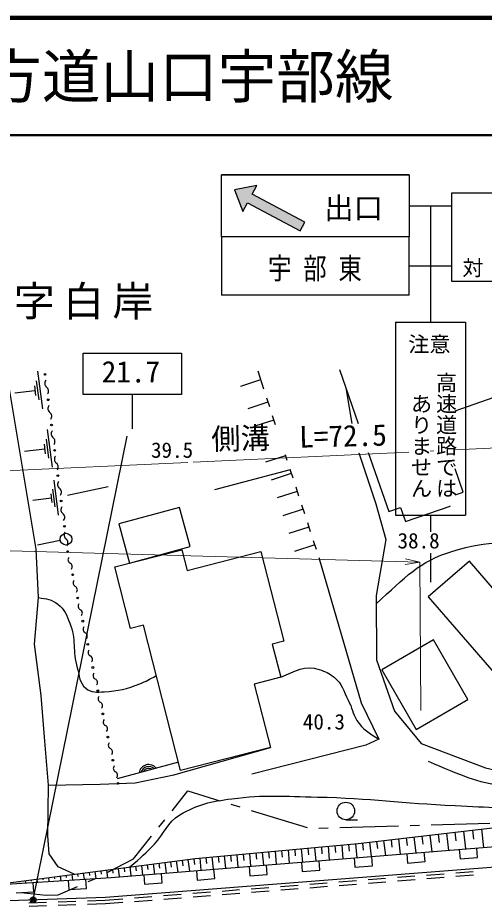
# Model space of a CAD drawing. Units: millimetres, scale not verified. Extents: x 40000 to 680000, y 20000 to 380760.
# Drawn here: x 234681 to 274478, y 304253 to 380000 of the extents above; entities that cross this region are included whole.
import ezdxf
from ezdxf.enums import TextEntityAlignment as Align

# ---------------------------------------------------------------- set-up
doc = ezdxf.new("R2010")
doc.units = ezdxf.units.MM
doc.header["$LTSCALE"] = 1000
doc.header["$PDMODE"] = 32
doc.header["$PDSIZE"] = 500
for name, color, linetype, lineweight in [('M-BGD', 7, 'Continuous', 25), ('M-BMK-HTXT', 7, 'Continuous', 13), ('M-BMK-ROW', 30, 'Continuous', 25), ('M-STR-HTXT', 7, 'Continuous', 13), ('M-STR-STRC', 7, 'Continuous', 25), ('M-TTL', 2, 'Continuous', 140), ('M-TTL-LINE', 7, 'Continuous', 50)]:
    doc.layers.add(name, color=color, linetype=linetype, lineweight=lineweight)
doc.layers.add('M-TTL-TXT', color=7, linetype='Continuous')
doc.styles.add('@ＭＳ ゴシック', font='')
doc.styles.add('ＭＳ ゴシック', font='')
doc.styles.get('@ＭＳ ゴシック').set_extended_font_data('@MS Gothic')
doc.styles.get('ＭＳ ゴシック').set_extended_font_data('MS Gothic')

msp = doc.modelspace()

# ---------------------------------------------------------------- hatches: boundary and pattern name
at = {"layer": 'M-STR-STRC'}
msp.add_hatch(color=256, dxfattribs=at).paths.add_polyline_path([(258768, 361827), (259167, 362573), (254689, 364965), (255088, 365711), (253167, 365344), (253892, 363473), (254290, 364219)])

# ---------------------------------------------------------------- linework, layer by layer
at = {"layer": 'M-BGD'}
for p, q in [((262130, 350011), (263722, 345420)), ((236373, 349869), (236784, 346657)), ((255153, 349888), (255652, 348367)), ((236099, 348610), (236202, 347807)), ((236262, 349039), (236467, 347433)), ((255403, 349128), (253692, 348567)), ((262675, 348439), (263178, 345407)), ((236150, 348208), (234437, 347989)), ((256025, 347227), (254315, 346666)), ((255901, 347607), (256150, 346847)), ((256524, 345707), (254998, 345206)), ((256399, 346087), (256648, 345327)), ((237202, 344895), (237613, 341682)), ((237091, 344064), (237296, 342458)), ((236979, 343234), (235266, 343015)), ((236928, 343635), (237031, 342832)), ((257521, 342666), (255810, 342105)), ((257488, 342767), (257645, 342286)), ((257919, 341451), (251452, 339742)), ((258019, 341145), (256308, 340585)), ((257894, 341526), (258144, 340765)), ((237755, 340571), (238135, 337598)), ((237501, 339405), (237596, 338662)), ((237652, 339802), (237842, 338316)), ((238936, 339285), (242387, 340027)), ((258517, 339625), (256807, 339064)), ((258393, 340005), (258642, 339245)), ((237549, 339034), (235963, 338831)), ((259016, 338105), (257305, 337544)), ((258891, 338485), (259140, 337725)), ((259514, 336584), (257804, 336024)), ((259389, 336964), (259639, 336204)), ((238312, 335441), (236356, 335023)), ((260012, 335064), (258302, 334503)), ((259888, 335444), (260137, 334684)), ((273208, 333664), (269701, 330620)), ((275352, 331195), (273208, 333664)), ((269701, 330620), (278334, 320676)), ((248385, 316533), (243149, 315102)), ((262668, 311626), (263668, 311626)), ((271982, 310567), (272068, 309835)), ((272714, 310653), (272892, 309136)), ((273472, 310742), (273561, 309984)), ((274230, 310831), (274415, 309259)), ((265897, 309852), (266046, 308585)), ((266531, 309926), (266605, 309293)), ((267164, 310001), (267319, 308687)), ((267821, 310078), (267898, 309421)), ((268478, 310155), (268638, 308793)), ((269159, 310235), (269239, 309554)), ((269839, 310315), (270005, 308904)), ((270545, 310398), (270628, 309692)), ((271251, 310481), (271423, 309018)), ((257744, 309049), (257847, 307924)), ((258307, 309100), (258358, 308538)), ((258869, 309152), (258973, 308015)), ((259437, 309204), (259489, 308635)), ((260006, 309256), (260111, 308107)), ((260580, 309308), (260633, 308734)), ((261155, 309361), (261261, 308199)), ((261736, 309414), (261789, 308833)), ((262316, 309467), (262424, 308293)), ((262904, 309521), (262957, 308934)), ((263491, 309575), (263599, 308388)), ((264083, 309638), (264153, 309047)), ((264675, 309708), (264819, 308486)), ((265286, 309780), (265358, 309169)), ((272350, 309093), (272415, 308295)), ((273910, 308416), (273846, 309213)), ((249701, 308308), (249766, 307806)), ((250205, 308359), (250300, 307316)), ((250726, 308406), (250774, 307885)), ((251247, 308454), (251344, 307400)), ((251774, 308502), (251822, 307975)), ((252301, 308550), (252399, 307485)), ((252834, 308599), (252882, 308067)), ((253366, 308648), (253465, 307571)), ((253905, 308697), (253954, 308159)), ((254443, 308746), (254543, 307658)), ((254987, 308796), (255037, 308252)), ((255532, 308846), (255632, 307746)), ((256082, 308896), (256132, 308346)), ((256632, 308947), (256734, 307834)), ((257188, 308998), (257239, 308442)), ((263380, 308370), (263444, 307572)), ((264939, 307693), (264875, 308490)), ((267865, 308731), (267929, 307934)), ((269424, 308054), (269360, 308852)), ((272415, 308295), (273910, 308416)), ((243745, 307534), (243791, 307177)), ((244240, 307598), (244340, 306836)), ((244736, 307663), (244786, 307282)), ((245232, 307727), (245337, 306916)), ((245728, 307792), (245781, 307386)), ((246224, 307856), (246335, 306997)), ((246720, 307921), (246775, 307491)), ((247215, 307985), (247333, 307077)), ((247711, 308049), (247770, 307595)), ((248207, 308114), (248331, 307158)), ((248703, 308178), (248765, 307700)), ((249199, 308243), (249329, 307238)), ((254409, 307647), (254473, 306850)), ((255968, 306970), (255904, 307768)), ((258894, 308008), (258958, 307211)), ((260453, 307332), (260389, 308129)), ((263444, 307572), (264939, 307693)), ((267929, 307934), (269424, 308054)), ((238290, 306826), (238342, 306429)), ((238786, 306890), (238812, 306692)), ((239282, 306954), (239342, 306492)), ((239778, 307019), (239808, 306788)), ((240274, 307083), (240342, 306555)), ((240770, 307148), (240804, 306883)), ((241265, 307212), (241343, 306618)), ((241761, 307276), (241800, 306979)), ((242257, 307341), (242343, 306680)), ((242753, 307405), (242796, 307075)), ((243249, 307470), (243342, 306756)), ((245438, 306924), (245502, 306127)), ((246997, 306248), (246933, 307045)), ((249923, 307286), (249987, 306488)), ((251483, 306609), (251418, 307406)), ((254473, 306850), (255968, 306970)), ((258958, 307211), (260453, 307332)), ((267064, 306717), (268560, 306833)), ((269557, 306911), (271052, 307028)), ((272049, 307106), (273544, 307222)), ((272068, 306806), (273564, 306923)), ((234820, 306375), (234828, 306309)), ((235315, 306439), (235341, 306241)), ((235811, 306503), (235824, 306404)), ((236043, 305483), (235993, 306282)), ((236307, 306568), (236341, 306304)), ((236803, 306632), (236820, 306500)), ((237299, 306697), (237342, 306367)), ((237795, 306761), (237816, 306596)), ((238987, 306470), (239037, 305671)), ((240534, 305765), (240484, 306564)), ((245502, 306127), (246997, 306248)), ((249987, 306488), (251483, 306609)), ((257094, 305939), (258590, 306056)), ((259587, 306133), (261082, 306250)), ((262079, 306328), (263575, 306445)), ((262099, 306028), (263594, 306145)), ((264572, 306522), (266067, 306639)), ((264591, 306223), (266086, 306340)), ((267083, 306417), (268579, 306534)), ((269576, 306612), (271071, 306728)), ((234546, 305389), (236043, 305483)), ((239037, 305671), (240534, 305765)), ((247125, 305161), (248620, 305278)), ((249617, 305356), (251113, 305472)), ((252110, 305550), (253605, 305667)), ((252129, 305251), (253624, 305367)), ((254602, 305745), (256097, 305861)), ((254621, 305445), (256117, 305562)), ((257114, 305640), (258609, 305756)), ((259606, 305834), (261102, 305951)), ((235636, 304553), (237135, 304603)), ((238134, 304637), (239633, 304688)), ((240633, 304722), (242149, 304773)), ((242149, 304773), (243635, 304889)), ((242166, 304473), (243655, 304590)), ((244632, 304967), (246128, 305083)), ((244652, 304667), (246147, 304784)), ((247144, 304862), (248639, 304978)), ((249636, 305056), (251132, 305173)), ((235643, 304253), (237142, 304303)), ((238142, 304337), (239641, 304388)), ((240640, 304422), (242166, 304473))]:
    msp.add_line(p, q, dxfattribs=at)
for points in [[(271989, 346488), (276382, 348012), (275617, 350219)], [(236689, 322206), (236099, 326583), (236462, 330561), (236247, 334696), (233773, 349542)], [(263778, 342921), (265220, 338569), (266080, 335529), (265254, 330739), (265290, 325253), (266831, 320878), (269089, 318139), (274585, 316039), (281366, 314498), (288316, 313743), (294835, 316214), (298990, 317558), (301596, 319299)], [(264582, 342940), (266329, 337900), (267332, 338247), (267749, 337044), (271567, 338368), (271563, 338380)], [(271989, 339314), (272680, 339554), (271989, 341548)], [(146255, 314920), (161940, 312039), (166663, 311524), (186406, 311733), (196132, 310569), (206816, 307154), (215409, 304921), (225647, 304455), (242164, 305014), (317439, 310887), (331605, 312327), (343755, 314185), (354187, 316128), (370330, 320057), (390971, 326141), (413179, 333430), (420883, 336143), (430528, 338256), (441793, 340747)], [(232340, 306053), (242639, 306699), (317013, 312690), (331366, 314246), (343313, 315947), (354014, 318093), (369634, 321896), (390586, 328047), (411996, 335096)], [(232340, 306053), (249821, 308323), (263715, 309595), (275671, 311000), (295681, 312967), (311379, 315689), (324072, 316961), (344456, 319712), (361540, 323466), (372797, 326458), (382453, 328598), (396613, 331423), (408954, 334523), (411996, 335096)], [(260362, 333996), (263972, 321604), (265491, 318493), (264388, 317981), (254646, 315504)], [(239497, 306982), (238141, 307602), (237358, 308711), (237256, 310267), (237293, 314567), (237004, 318313), (236689, 322206)], [(237293, 314567), (241723, 314670), (244701, 314773), (248004, 315459), (256244, 317793)]]:
    msp.add_lwpolyline(points, dxfattribs=at)
for points in [[(244200, 333505), (249397, 334911), (248493, 338255), (243295, 336849)], [(242952, 333186), (248678, 334650), (249130, 332885), (255415, 334492), (257367, 326857), (256396, 326609), (257121, 323773), (254863, 323195), (256244, 317793), (248565, 315830), (245401, 328203), (244298, 327921)], [(265742, 324417), (268661, 319332), (273077, 321867), (270158, 326952)]]:
    msp.add_lwpolyline(points, close=True, dxfattribs=at)
for centre, radius in [((237005, 349594), 75), ((237281, 347436), 75), ((237556, 345278), 75), ((237832, 343120), 75), ((238108, 340962), 75), ((238384, 338803), 75), ((238660, 336645), 75), ((238801, 335546), 500), ((238936, 334487), 75), ((238936, 334487), 75), ((239365, 332511), 75), ((239795, 330534), 75), ((240225, 328558), 75), ((240654, 326581), 75), ((241084, 324605), 75), ((241513, 322628), 75), ((241943, 320652), 75), ((242372, 318675), 75), ((242802, 316699), 75), ((243231, 314722), 75), ((262668, 312376), 750)]:
    msp.add_circle(centre, radius, dxfattribs=at)
for centre, radius, start, end in [((237386, 348843), 408, 141.2085, 233.36083), ((236899, 348188), 408, 321.2085, 53.36083), ((237662, 346685), 408, 141.2085, 233.36083), ((237175, 346030), 408, 321.2085, 53.36083), ((237938, 344526), 408, 141.2085, 233.36083), ((237451, 343871), 408, 321.2085, 53.36083), ((238214, 342368), 408, 141.2085, 233.36083), ((237727, 341713), 408, 321.2085, 53.36083), ((238490, 340210), 408, 141.2085, 233.36083), ((238003, 339555), 408, 321.2085, 53.36083), ((238766, 338052), 408, 141.2085, 233.36083), ((238279, 337397), 408, 321.2085, 53.36083), ((239041, 335894), 408, 141.2085, 233.36083), ((238554, 335239), 408, 321.2085, 53.36083), ((239291, 333791), 324, 140.14848, 244.37393), ((239011, 333207), 324, 320.14848, 64.37393), ((239720, 331814), 324, 140.14848, 244.37393), ((239440, 331230), 324, 320.14848, 64.37393), ((240150, 329838), 324, 140.14848, 244.37393), ((239870, 329254), 324, 320.14848, 64.37393), ((240579, 327861), 324, 140.14848, 244.37393), ((240299, 327277), 324, 320.14848, 64.37393), ((241009, 325885), 324, 140.14848, 244.37393), ((240729, 325301), 324, 320.14848, 64.37393), ((241438, 323909), 324, 140.14848, 244.37393), ((241158, 323324), 324, 320.14848, 64.37393), ((241868, 321932), 324, 140.14848, 244.37393), ((241588, 321348), 324, 320.14848, 64.37393), ((242298, 319956), 324, 140.14848, 244.37393), ((242017, 319371), 324, 320.14848, 64.37393), ((242727, 317979), 324, 140.14848, 244.37393), ((242447, 317395), 324, 320.14848, 64.37393), ((243157, 316003), 324, 140.14848, 244.37393), ((245849, 315516), 812, 37.90907, 172.66934), ((245849, 315516), 650, 44.02485, 166.55355), ((245849, 315516), 488, 55.15754, 155.42086), ((242876, 315419), 324, 320.14848, 64.37393), ((245849, 315516), 325, 89.34683, 121.23157)]:
    msp.add_arc(centre, radius, start, end, dxfattribs=at)
for points, knots in [([(265259, 330037), (267806, 332333), (268846, 333612), (271810, 334533), (273404, 335029), (274354, 335135), (276016, 335288), (277377, 335413), (278148, 335346), (279514, 335328), (281669, 335299), (282872, 335005), (285026, 335070), (286665, 335119), (287585, 335188), (289210, 335407), (291339, 335695), (292540, 335882), (294605, 336474), (298119, 337482), (299978, 338392), (303366, 339765), (305718, 340717), (306997, 341343), (309344, 342307), (312099, 343438), (313714, 343893), (316463, 345038), (317643, 345530), (318280, 345861), (319427, 346426), (319737, 346578), (319911, 346664), (320215, 346828), (323330, 348509), (325512, 349687), (328000, 351105)], [0, 0, 0, 0, 1, 1, 1, 2, 2, 2, 3, 3, 3, 4, 4, 4, 5, 5, 5, 6, 6, 6, 7, 7, 7, 8, 8, 8, 9, 9, 9, 10, 10, 10, 11, 11, 11, 12, 12, 12, 12]), ([(236462, 330561), (237159, 330473), (237563, 330407), (238106, 330000), (238697, 329557), (238833, 329083), (239117, 328400), (239698, 327004), (239314, 326027), (239755, 324579), (239971, 323873), (239916, 323304), (240488, 322837), (240968, 322446), (241427, 322499), (242044, 322538), (243264, 322617), (243966, 322764), (245096, 323228), (245660, 323460), (245885, 323555), (246499, 323912)], [0, 0, 0, 0, 1, 1, 1, 2, 2, 2, 3, 3, 3, 4, 4, 4, 5, 5, 5, 6, 6, 6, 7, 7, 7, 7]), ([(257121, 323773), (258370, 324301), (259163, 324838), (260406, 324430), (260932, 324257), (261232, 324122), (261664, 323775), (262367, 323211), (262448, 322604), (262878, 321811), (263226, 321170), (263218, 320705), (263622, 320096), (264154, 319295), (264602, 319061), (265491, 318493)], [0, 0, 0, 0, 1, 1, 1, 2, 2, 2, 3, 3, 3, 4, 4, 4, 5, 5, 5, 5]), ([(269697, 316619), (272569, 315383), (273654, 314882), (276355, 314464), (278816, 314083), (279890, 314135), (282730, 314350)], [0, 0, 0, 0, 1, 1, 1, 2, 2, 2, 2]), ([(244240, 307598), (245259, 308474), (245554, 308739), (246335, 309533), (247243, 310457), (247390, 311383), (248508, 312038), (250072, 312953), (251140, 313184), (252937, 313416), (255768, 313780), (257389, 313622), (260243, 313562), (264838, 313465), (267396, 313046), (271988, 312832), (274908, 312696), (276544, 312595), (279467, 312578), (282102, 312563), (283664, 312167), (286208, 312853), (287881, 313305), (288598, 313586), (290326, 314505)], [0, 0, 0, 0, 1, 1, 1, 2, 2, 2, 3, 3, 3, 4, 4, 4, 5, 5, 5, 6, 6, 6, 7, 7, 7, 8, 8, 8, 8])]:
    msp.add_open_spline(points, degree=3, knots=knots, dxfattribs=at)
at = {"layer": 'M-BMK-ROW'}
for p, q in [((247850, 312399), (249202, 314084)), ((249202, 314084), (251916, 313248)), ((252872, 312954), (253636, 312718)), ((254592, 312424), (259370, 310952)), ((246723, 310995), (247224, 311619)), ((269955, 311196), (274953, 311346)), ((260360, 310907), (261159, 310931)), ((262159, 310961), (267157, 311112)), ((268156, 311142), (268956, 311166)), ((244548, 308284), (246098, 310215)), ((242299, 307138), (244548, 308284)), ((240682, 306348), (241193, 306574)), ((241193, 306574), (241408, 306684)), ((234934, 305427), (237106, 305191)), ((238128, 305218), (239768, 305944)), ((237106, 305191), (238128, 305218))]:
    msp.add_line(p, q, dxfattribs=at)
at = {"layer": 'M-STR-HTXT'}
for p, q in [((303625, 344631), (271989, 343154)), ((268052, 342970), (249651, 342111)), ((270189, 343070), (269852, 343054)), ((249182, 342089), (229278, 341160)), ((268993, 333594), (78568, 338783)), ((268993, 333594), (267737, 333378)), ((268993, 333594), (267750, 333878)), ((268993, 333594), (269072, 320953))]:
    msp.add_line(p, q, dxfattribs=at)
at = {"layer": 'M-STR-STRC'}
for p, q in [((268074, 366605), (252074, 366605)), ((252074, 366605), (268074, 366605)), ((255088, 365711), (253167, 365344)), ((253167, 365344), (253892, 363473)), ((254689, 364965), (255088, 365711)), ((259167, 362573), (254689, 364965)), ((253892, 363473), (254290, 364219)), ((254290, 364219), (258768, 361827)), ((268074, 363966), (269893, 363966)), ((269893, 363966), (269893, 354056)), ((269893, 363966), (271711, 363966)), ((258768, 361827), (259167, 362573)), ((252074, 361326), (252074, 356361)), ((268074, 356361), (268074, 361326)), ((268074, 358843), (269893, 358843)), ((269893, 358843), (271711, 358843)), ((268074, 356361), (252074, 356361)), ((266893, 354056), (272893, 354056)), ((266893, 354056), (266893, 337589)), ((272893, 354056), (272893, 337589)), ((240254, 351393), (248654, 351393)), ((240254, 347893), (240254, 351393)), ((248654, 351393), (248654, 347893)), ((248654, 347893), (240254, 347893)), ((244454, 347893), (244454, 344961)), ((235996, 304805), (244016, 344341)), ((266893, 337589), (272893, 337589)), ((269893, 337589), (269893, 336163)), ((269893, 334363), (269893, 331895))]:
    msp.add_line(p, q, dxfattribs=at)
for points in [[(268074, 366605), (268074, 361326), (252074, 361326), (252074, 366605)], [(283416, 357524), (271711, 357524), (271711, 365074), (283416, 365074)]]:
    msp.add_lwpolyline(points, dxfattribs=at)
for radius in [150, 120, 90, 60, 30]:
    msp.add_circle((235996, 304805), radius, dxfattribs=at)
msp.add_point((235996, 304805), dxfattribs=at)
at = {"layer": 'M-TTL'}
msp.add_line((680000, 380000), (40000, 380000), dxfattribs=at)
at = {"layer": 'M-TTL-LINE'}
msp.add_line((40000, 370000), (680000, 370000), dxfattribs=at)

# ---------------------------------------------------------------- texts
at = {"layer": 'M-BGD', "style": 'ＭＳ ゴシック'}
for s, p in [('39.5', (246051, 342089)), ('38.8', (267082, 334363)), ('40.3', (259002, 318924))]:
    msp.add_text(s, height=1320, dxfattribs=at).set_placement(p, align=Align.BOTTOM_LEFT)
at = {"layer": 'M-BMK-HTXT', "insert": (240646, 354275), "char_height": 2566, "attachment_point": 8, "style": 'ＭＳ ゴシック'}
msp.add_mtext('\\T1.2;字白岸', dxfattribs=at)
at = {"layer": 'M-STR-HTXT', "style": 'ＭＳ ゴシック'}
msp.add_text('側溝\u3000L=72.5', height=1833, rotation=1.402, dxfattribs=at).set_placement((258715, 342797), align=Align.BOTTOM_CENTER)
at = {"layer": 'M-STR-STRC', "style": 'ＭＳ ゴシック'}
msp.add_text('出口', height=1833, dxfattribs=at).set_placement((263332, 363773), align=Align.MIDDLE_CENTER)
for s, height, p in [('注意', 1320, (267996, 351115)), ('21.7', 1833, (241840, 348356))]:
    msp.add_text(s, height=height, dxfattribs=at).set_placement(p, align=Align.BOTTOM_LEFT)
at = {"layer": 'M-STR-STRC', "style": '@ＭＳ ゴシック'}
for s, p in [('高速道路では', (270189, 349808)), ('ありません', (268052, 347998))]:
    msp.add_text(s, height=1320, rotation=270, dxfattribs=at).set_placement(p, align=Align.BOTTOM_LEFT)
at = {"layer": 'M-STR-STRC', "attachment_point": 7, "style": 'ＭＳ ゴシック'}
for s, insert, char_height in [('\\T1.5;\\W0.8;宇部東', (256036, 357515), 1833), ('\\T1.56;対面通行', (272611, 357868), 1320)]:
    msp.add_mtext(s, dxfattribs=dict(at, insert=insert, char_height=char_height))
at = {"layer": 'M-TTL-TXT', "style": 'ＭＳ ゴシック'}
msp.add_text('主要地方道山口宇部線', height=3666, dxfattribs=at).set_placement((216734, 375000), align=Align.MIDDLE_LEFT)

doc.saveas('drawing.dxf')
